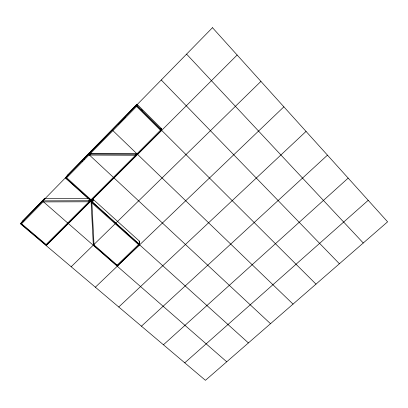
<?xml version="1.0" encoding="UTF-8"?>
<svg xmlns="http://www.w3.org/2000/svg" width="408" height="408" viewBox="0 0 408 408"><rect width="100%" height="100%" fill="white"/><g stroke="black" fill="none" stroke-linecap="round" stroke-linejoin="round"><path stroke-width="0.61" d="M116.739 265.455L116.826 265.011M135.522 154.29C135.14 155.57 136.991 156.759 136.604 154.056M139.465 242.24A0.806 0.745 5 0 0 139.444 241.184L139.067 244.03A0.816 0.755 4.8 0 1 139.092 245.101L139.327 241.893M91.045 153.622L90.765 154.051A0.887 0.836 31.6 0 1 90.076 152.602L90.612 153.377L137.21 153.561L137.863 154.01L161.063 130.835L161.145 129.464A0.862 0.847 41.5 0 0 161.135 128.26L137.603 104.79A0.887 0.862 52 0 0 136.374 104.774L91.193 150.914L90.071 152.607L135.915 105.799L136.374 104.774M161.135 128.26L161.053 129.611A0.872 0.857 40.1 0 1 161.063 130.835M93.626 199.736C93.009 200.384 92.728 203.414 91.188 202.786M117.968 265.001L117.886 265.394A0.811 0.739 6.7 0 1 116.739 265.404L93.565 245.167A0.826 0.76 12.5 0 1 93.294 244.632L91.147 202.674L92.223 200.313L92.83 200.109M137.981 153.561L137.873 153.989A0.867 0.836 26.6 0 1 137.272 154.234L89.021 154.046A0.887 0.831 31.2 0 0 88.419 154.29L66.05 177.194L91.53 200.216L136.196 155.667A0.867 0.836 26.2 0 0 135.553 154.229L135.578 154.122M137.328 154.02L137.21 153.602L161.053 129.632L137.165 105.81A0.903 0.872 51.4 0 0 135.915 105.799L161.038 130.851M88.969 200.802C88.725 203.128 90.647 202.159 90.882 199.838L135.527 155.244L88.949 155.071L88.414 154.306L89.587 152.561A0.872 0.821 31.6 0 1 90.153 152.332M93.626 244.984L93.575 245.239L94.019 244.917L91.887 202.914L139.082 245.126L117.886 265.394A0.801 0.275 45.6 0 1 117.224 265.19L94.019 244.917A0.831 0.286 -3.3 0 1 93.294 244.632L93.616 243.724M137.603 104.79L136.598 106.447L90.612 153.377L90.724 154.051M90.071 152.801L89.587 152.561L67.519 175.088L66.065 177.113A0.877 0.816 27.1 0 0 66.142 178.281L90.489 200.027M91.82 199.731L91.621 200.17A0.857 0.796 20.2 0 1 90.423 200.175M44.962 198.487L44.936 198.507A0.862 0.78 24.6 0 0 44.355 198.742L23.22 220.33L21.16 222.962A0.867 0.775 22.6 0 0 21.267 224.079L45.752 244.795A0.847 0.76 18 0 0 46.93 244.785L89.673 202.113A0.857 0.796 20.1 0 0 89.005 200.746L89.699 199.282M47.456 243.872L46.93 244.785A0.831 0.332 42.2 0 1 46.124 244.545L21.604 223.783A0.857 0.337 40.7 0 1 21.16 222.962L42.585 201.088L44.36 198.742A0.852 0.291 41.8 0 1 44.926 198.885M90.158 152.337L89.01 154.066L88.949 155.071L66.167 178.291L66.326 178.026M82.003 161.481L82.691 160.778M84.073 159.37L84.767 158.666M118.294 124.44L125.19 117.407M46.216 245.626L237.145 55.019M137.236 105.116L137.598 104.779M71.186 266.75L260.926 81.381M95.355 287.196L283.876 106.83M118.764 307L306.046 131.401M160.716 128.556L161.104 128.25M141.443 326.186L327.466 155.147M163.429 344.78L348.172 178.107M184.748 362.819L368.21 200.318M139.031 241.337L139.403 241.118M21.257 224.119L43.054 201.899L88.934 201.781L45.778 244.851M93.228 200.032L93.616 199.706M116.785 265.491L139.067 244.03L92.565 202.103A0.852 0.796 19.4 0 0 91.147 202.674M88.985 198.421L44.936 198.507L43.161 200.864L89.005 200.746M136.399 104.769L136.894 105.152M45.008 198.482L45.155 198.89M91.759 151.164L91.193 150.914A0.872 0.821 32 0 0 91.147 151.985M68.014 175.241L67.539 175.073A0.867 0.801 27.5 0 0 67.432 176.052M42.636 201.088L226.726 361.794M65.346 177.903L248.416 342.924M139.444 241.174L93.616 199.762A0.841 0.785 19.8 0 0 92.218 200.323M88.546 154.219L270.514 323.697M112.251 130.014L293.036 304.098M141.51 109.752L142.254 110.492M136.481 105.279L315.991 284.126M161.252 79.988L339.395 263.762M186.578 54.131L363.263 242.995M160.951 129.163L161.145 129.448M90.204 152.337L90.296 152.811M23.236 221.345A0.857 0.765 22.8 0 1 23.22 220.33A0.847 0.332 40.8 0 1 23.939 220.519M43.044 201.572L43.054 201.899A0.867 0.296 41.7 0 1 42.585 201.088A0.872 0.791 24.4 0 1 43.172 200.853L43.044 201.572M212.486 27.683L20.4 223.793L205.438 380.317L387.6 221.819L212.486 27.683"/></g></svg>
